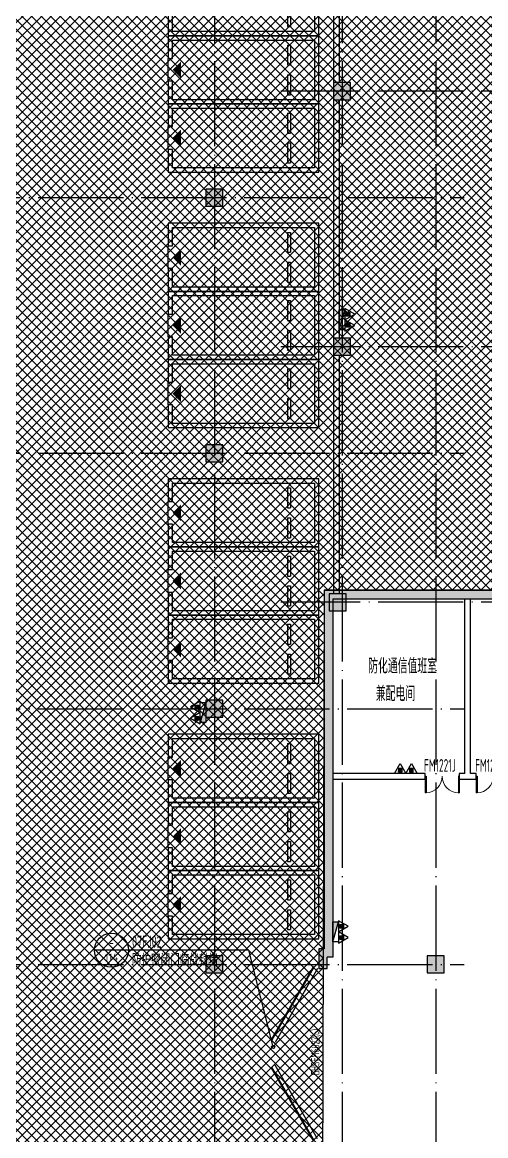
# Model space of a CAD drawing. Extents: x -473190 to 2138458, y -81875 to 2633646.
# Drawn here: x 540167 to 556497, y 83157 to 122368 of the extents above; entities that cross this region are included whole.
import ezdxf
from ezdxf.enums import TextEntityAlignment as Align

# ---------------------------------------------------------------- set-up
doc = ezdxf.new("R2010")
doc.units = 0
doc.header["$LTSCALE"] = 1000
doc.linetypes.add('DOTE', pattern=[2.42, 2, -0.2, 0.02, -0.2])
for name, color, linetype in [('00-停车位', 67, 'Continuous'), ('A-COLUMN', 2, 'Continuous'), ('A-PUB_HATCH', 8, 'Continuous'), ('A-WALL', 2, 'Continuous'), ('DIM_IDEN', 3, 'Continuous'), ('DOOR_FIRE', 4, 'Continuous'), ('DOOR_FIRE_TEXT', 7, 'Continuous'), ('DOTE', 1, 'DOTE'), ('PUB_HATCH', 8, 'Continuous'), ('PUB_TEXT', 7, 'Continuous'), ('RF-M', 4, 'Continuous'), ('RF-MBH', 11, 'Continuous'), ('RF-QT', 30, 'Continuous'), ('W-EQUIP_消火栓', 7, 'Continuous'), ('W-EQUIP_灭火器', 7, 'Continuous'), ('索引线', 252, 'Continuous')]:
    doc.layers.add(name, color=color, linetype=linetype)
doc.layers.add('RF-WZ', color=110, linetype='Continuous', lineweight=0)
doc.styles.add('8B2_02', font='tssdeng.shx', dxfattribs={"width": 0.6, "bigfont": 'TSSDCHN.shx'})
doc.styles.add('_TCH_WINDOW', font='tssdeng.shx', dxfattribs={"width": 0.8, "height": 3.5, "bigfont": 'tssdchn.shx'})
doc.styles.add('TYDG_02', font='TSSDENG', dxfattribs={"width": 0.8, "bigfont": 'TSSDCHN'})

# ---------------------------------------------------------------- blocks, each defined once
blk = doc.blocks.new('车位2400x5300')
at = {"layer": '00-停车位', "color": 251}
for p, q in [((-875, -1000), (-175, -1000)), ((-875, -1100), (-875, -1000)), ((-875, -1100), (-175, -1100)), ((-175, -1100), (-175, -1000)), ((175, -1000), (875, -1000)), ((175, -1100), (175, -1000)), ((175, -1100), (875, -1100)), ((875, -1100), (875, -1000)), ((400, -5300), (-400, -5300))]:
    blk.add_line(p, q, dxfattribs=at)
blk.add_lwpolyline([(400, -5150), (400, -5300), (1200, -5300), (1200, 0), (-1200, 0), (-1200, -5300), (-400, -5300), (-400, -5150), (-1050, -5150), (-1050, -150), (1050, -150), (1050, -5150), (400, -5150)], dxfattribs=at)
blk.add_lwpolyline([(0, -5150, 0, 600, 0), (0, -4850, 600, 600, 0)], format="xyseb", dxfattribs=at)
blk = doc.blocks.new('A$C4F5A101F')
at = {"layer": 'DOTE', "color": 127, "linetype": 'DOTE', "ltscale": 1.5}
for p, q in [((-182739.7, 16373.7), (-182739.7, -213765.2)), ((-178239.7, 16373.7), (-178239.7, -213765.2)), ((-174939.7, 16373.7), (-174939.7, -213765.2))]:
    blk.add_line(p, q, dxfattribs=at)
at = {"layer": 'DOTE', "color": 16, "linetype": 'DOTE', "ltscale": 1.5}
for p, q in [((-39660.8, -35507.4), (-180399, -35507.4)), ((-297848.4, -39257.4), (-173939.7, -39257.4)), ((-39660.8, -44507.4), (-180399, -44507.4)), ((-297848.4, -48257.4), (-173939.7, -48257.4)), ((-39660.8, -53507.4), (-180399, -53507.4)), ((-297848.4, -57257.4), (-173939.7, -57257.4)), ((-297848.4, -66257.4), (-173939.7, -66257.4))]:
    blk.add_line(p, q, dxfattribs=at)
blk = doc.blocks.new('$TwtSys$00000434')
for p, q in [((-0.5, 0.5), (-0.5, -0.5)), ((-0.5, -0.5), (0.5, 0.5)), ((0.5, 0.5), (-0.5, 0.5)), ((0.5, -0.5), (0.5, 0.5)), ((-0.5, -0.5), (0.5, -0.5))]:
    blk.add_line(p, q)
blk.add_solid([(0.5, -0.5), (0.5, 0.5), (-0.5, -0.5)])
blk = doc.blocks.new('$TwtSys$00000546')
h = blk.add_hatch()
h.set_pattern_fill('ANSI31', color=256, scale=200, style=0)
h.set_pattern_definition([(45, (-38543.802, -6670.83), (-17.67767, 17.67767), [])])
h.paths.add_polyline_path([(-65, 174), (65, 174), (65, 44), (-65, 44)])
for points in [[(0, 344), (-198, 0), (198, 0)], [(-65, 174), (65, 174), (65, 44), (-65, 44)]]:
    blk.add_lwpolyline(points, close=True)
blk = doc.blocks.new('$DorLib2D$00000002')
for p, q in [((-0.5, 0), (-0.5, 0.4875)), ((-0.475, 0.4875), (-0.5, 0.4875)), ((-0.475, 0), (-0.475, 0.4875)), ((0.475, 0), (0.475, 0.4875)), ((0.475, 0.4875), (0.5, 0.4875)), ((0.5, 0), (0.5, 0.4875)), ((-0.5, 0), (-0.475, 0)), ((0.5, 0), (0.475, 0))]:
    blk.add_line(p, q)
at = {"lineweight": 13}
for centre, start, end in [((-0.4875, 0), 0, 88.53072), ((0.4875, 0), 91.46928, 180)]:
    blk.add_arc(centre, 0.4875, start, end, dxfattribs=at)
blk = doc.blocks.new('$DorLib2D$00000207')
at = {"color": 0}
for p, q in [((-0.5, 0.0313), (-0.067, 0.2813)), ((0.5, 0.0313), (0.067, 0.2813))]:
    blk.add_line(p, q, dxfattribs=at)
at = {"color": 0, "const_width": 0.0125}
for points in [[(-0.5125, 0.0529), (-0.0795, 0.3029)], [(0.5125, 0.0529), (0.0795, 0.3029)]]:
    blk.add_lwpolyline(points, dxfattribs=at)
blk = doc.blocks.new('rfk')
at = {"layer": 'A-PUB_HATCH'}
for points in [[(435368.7, -713335.2), (435668.7, -713635.2), (440423.2, -713635.2), (440423.2, -713335.2)], [(440423.2, -713335.2), (440423.2, -713635.2), (443423.2, -713635.2), (443423.2, -713335.2)], [(435173.2, -725960), (435173.2, -726660.2), (435473.2, -726660.2), (435473.2, -726260)], [(435668.7, -726260), (435368.7, -725960), (435173.2, -725960), (435473.2, -726260)]]:
    blk.add_hatch(color=256, dxfattribs=at).paths.add_polyline_path(points)
at = {"layer": 'PUB_HATCH'}
for points in [[(435668.7, -713635.2), (435368.7, -713335.2), (435368.7, -719885.2), (435668.7, -719885.2)], [(435668.7, -719885.2), (435368.7, -719885.2), (435368.7, -725960), (435668.7, -726260)]]:
    blk.add_hatch(color=256, dxfattribs=at).paths.add_polyline_path(points)
at = {"layer": 'A-WALL'}
for p, q in [((440323.2, -719785.2), (440323.2, -713635.2)), ((440523.2, -719785.2), (440523.2, -713635.2)), ((438923.2, -719785.2), (435668.7, -719785.2)), ((438923.2, -719985.2), (438923.2, -719785.2)), ((440323.2, -719785.2), (440123.2, -719785.2)), ((440123.2, -719785.2), (440123.2, -719985.2)), ((440723.2, -719785.2), (440523.2, -719785.2)), ((440723.2, -719985.2), (440723.2, -719785.2)), ((435668.7, -719985.2), (438923.2, -719985.2)), ((440123.2, -719985.2), (440423.2, -719985.2)), ((440423.2, -719985.2), (440723.2, -719985.2))]:
    blk.add_line(p, q, dxfattribs=at)
at = {"layer": 'RF-QT'}
for p, q in [((435368.7, -713335.2), (440423.2, -713335.2)), ((435368.7, -713335.2), (435368.7, -719885.2)), ((435668.7, -713635.2), (440423.2, -713635.2)), ((435668.7, -713635.2), (435668.7, -719885.2)), ((440423.2, -713335.2), (443423.2, -713335.2)), ((440423.2, -713635.2), (443423.2, -713635.2)), ((435368.7, -719885.2), (435368.7, -725960)), ((435668.7, -719885.2), (435668.7, -726260)), ((435173.2, -725960), (435173.2, -726660.2)), ((435368.7, -725960), (435173.2, -725960)), ((435473.2, -726660.2), (435473.2, -726260)), ((435668.7, -726260), (435473.2, -726260)), ((435173.2, -726660.2), (435473.2, -726660.2))]:
    blk.add_line(p, q, dxfattribs=at)
at = {"layer": 'DOOR_FIRE'}
ref = blk.add_blockref('$DorLib2D$00000002', (439523.2, -719885.2), dxfattribs=dict(at, xscale=1200, yscale=-1200, zscale=200))
ref.add_attrib('A', 'FM1221J', (438883.5, -719728.5), dxfattribs={"layer": 'DOOR_FIRE_TEXT', "height": 446.25, "style": '_TCH_WINDOW', "width": 0.564706})
ref = blk.add_blockref('$DorLib2D$00000002', (441323.2, -719885.2), dxfattribs=dict(at, xscale=-1200, yscale=-1200, zscale=200))
ref.add_attrib('A', 'FM1221J', (440683.5, -719728.5), dxfattribs={"layer": 'DOOR_FIRE_TEXT', "height": 446.25, "style": '_TCH_WINDOW', "width": 0.564706})
at = {"layer": 'RF-M'}
ref = blk.add_blockref('$DorLib2D$00000207', (435323.2, -729660.2), dxfattribs=dict(at, xscale=6000, yscale=-6000, zscale=300, rotation=269.999999999997))
ref.add_attrib('A', 'GHSFM6022(6)', (435200.8, -730425.9), dxfattribs={"layer": 'RF-MBH', "height": 297.5, "rotation": 90, "style": '_TCH_WINDOW', "width": 0.564706})
at = {"layer": 'RF-WZ', "style": '8B2_02', "width": 0.6}
for s, p in [('防化通信值班室', (436916.3, -716267.9)), ('兼配电间', (437185.6, -717241.9))]:
    blk.add_text(s, height=525, dxfattribs=at).set_placement(p)
blk = doc.blocks.new('ADFASDF')
h = blk.add_hatch()
h.set_pattern_fill('ANSI37', color=8, scale=150)
h.set_pattern_definition([(45, (0, 0), (-168.3798, 168.3798), []), (135, (0, 0), (-168.3798, -168.3798), [])])
h.paths.add_polyline_path([(521397, 239186), (521397, 224886), (539697, 224886), (539697, 169261), (524947, 169261), (524947, 171211), (527822, 171211), (527922, 176611), (501318, 176611), (501125, 109884), (530547, 109887), (530547, 107449), (538188, 100503), (536147, 98236), (540086, 94690), (517812, 69953), (517812, 59790), (482108, 20136), (405247, 20136), (405247, 26086), (391997, 40436), (391997, 64736), (399997, 64738), (399997, 239186), (409022, 239186)])
blk.add_lwpolyline([(539697, 224886), (539697, 169261), (524947, 169261), (524947, 171211), (527822, 171211), (527922, 176611), (501318, 176611), (501125, 109884), (530547, 109887), (530547, 107449), (538188, 100503), (536147, 98236), (540086, 94690), (517812, 69953), (517812, 59790), (482108, 20136), (405247, 20136), (405247, 26086), (391997, 40436), (391997, 64736), (399997, 64738), (399997, 239186)])
blk = doc.blocks.new('_FZH')
blk.add_lwpolyline([(-0.5, -0.5), (0.5, -0.5), (0.5, 0.5), (-0.5, 0.5)], close=True)
at = {"layer": 'PUB_HATCH'}
blk.add_solid([(-0.5, -0.5), (0.5, -0.5), (-0.5, 0.5), (0.5, 0.5)], dxfattribs=at)

msp = doc.modelspace()

# ---------------------------------------------------------------- linework, layer by layer
at = {"layer": 'A-WALL'}
for p, q in [((551137.2, 123617.4), (551137.2, 120242.4)), ((551337.2, 123517.4), (551337.2, 120242.4)), ((551137.2, 119642.4), (551137.2, 111242.4)), ((551337.2, 119642.4), (551337.2, 111242.4)), ((551137.2, 110642.4), (551137.2, 102242.4)), ((551337.2, 110642.4), (551337.2, 102242.4))]:
    msp.add_line(p, q, dxfattribs=at)
at = {"layer": 'DIM_IDEN'}
for p, q in [((543907.8, 89688.1), (542707.8, 89688.1)), ((548145.5, 89688.1), (543907.8, 89688.1)), ((548990.5, 86338.1), (548145.5, 89688.1))]:
    msp.add_line(p, q, dxfattribs=at)
for centre, radius in [((543307.8, 89688.1), 600), ((549004.8, 86281.6), 58.2)]:
    msp.add_circle(centre, radius, dxfattribs=at)

# ---------------------------------------------------------------- block references
msp.add_blockref('ADFASDF', (49490, -74243.9))
at = {"layer": '00-停车位', "rotation": 270}
for p in [(550612.2, 123092.4), (550612.2, 120692.4), (550612.2, 118292.4), (550612.2, 114092.4), (550612.2, 111692.4), (550612.2, 109292.4), (550612.2, 105092.4), (550612.2, 102692.4), (550612.2, 100292.4), (550612.2, 96092.4), (550612.2, 93692.4), (550612.2, 91292.4)]:
    msp.add_blockref('车位2400x5300', p, dxfattribs=at)
at = {"layer": 'A-COLUMN', "xscale": 600, "yscale": 600, "zscale": 600, "rotation": 90}
for p in [(551437.2, 119942.4), (546937.2, 116192.4), (551437.2, 110942.4), (546937.2, 107192.4), (551282.7, 101942.4), (546937.2, 98192.4), (546937.2, 89192.4), (554737.2, 89192.4)]:
    msp.add_blockref('_FZH', p, dxfattribs=at)
at = {"layer": 'RF-QT'}
msp.add_blockref('A$C4F5A101F', (729676.9, 155449.8), dxfattribs=at)
at = {"layer": 'W-EQUIP_消火栓', "xscale": -700, "yscale": 200, "zscale": 700}
for p, rotation in [((551437.2, 111889.4), 270), ((546537.2, 98058.2), 90), ((551207.7, 90333.4), 269.9999949910436)]:
    msp.add_blockref('$TwtSys$00000434', p, dxfattribs=dict(at, rotation=rotation))
at = {"layer": 'W-EQUIP_灭火器'}
for p, rotation in [((551537.2, 112087.8), 270), ((551537.2, 111691), 270), ((546437.2, 98256.6), 90), ((546437.2, 97859.8), 90), ((551307.7, 90531.8), 269.9999949910436), ((551307.7, 90135), 269.9999949910436)]:
    msp.add_blockref('$TwtSys$00000546', p, dxfattribs=dict(at, rotation=rotation))
at = {"layer": 'W-EQUIP_灭火器', "xscale": -1}
for p in [(553482.9, 95917.4), (553879.7, 95917.4)]:
    msp.add_blockref('$TwtSys$00000546', p, dxfattribs=at)
at = {"layer": '索引线'}
msp.add_blockref('rfk', (115439, 815702.6), dxfattribs=at)

# ---------------------------------------------------------------- texts
at = {"layer": 'PUB_TEXT', "style": 'TYDG_02'}
for s, width, p in [('07FJ02', 0.64, (544033.8, 89781.8)), ('防护密闭门临战封堵', 0.8, (544033.8, 89145.4))]:
    msp.add_text(s, height=420, dxfattribs=dict(at, width=width)).set_placement(p)
for s, height, width, p, p2 in [('-', 318.1, 0.962963, (543223, 89798.5), (543392.6, 89798.5)), ('114', 245.31, 1.238095, (543069.5, 89320.7), (543546.1, 89320.7))]:
    msp.add_text(s, height=height, dxfattribs=dict(at, width=width)).set_placement(p, p2, align=Align.FIT)

doc.saveas('drawing.dxf')
